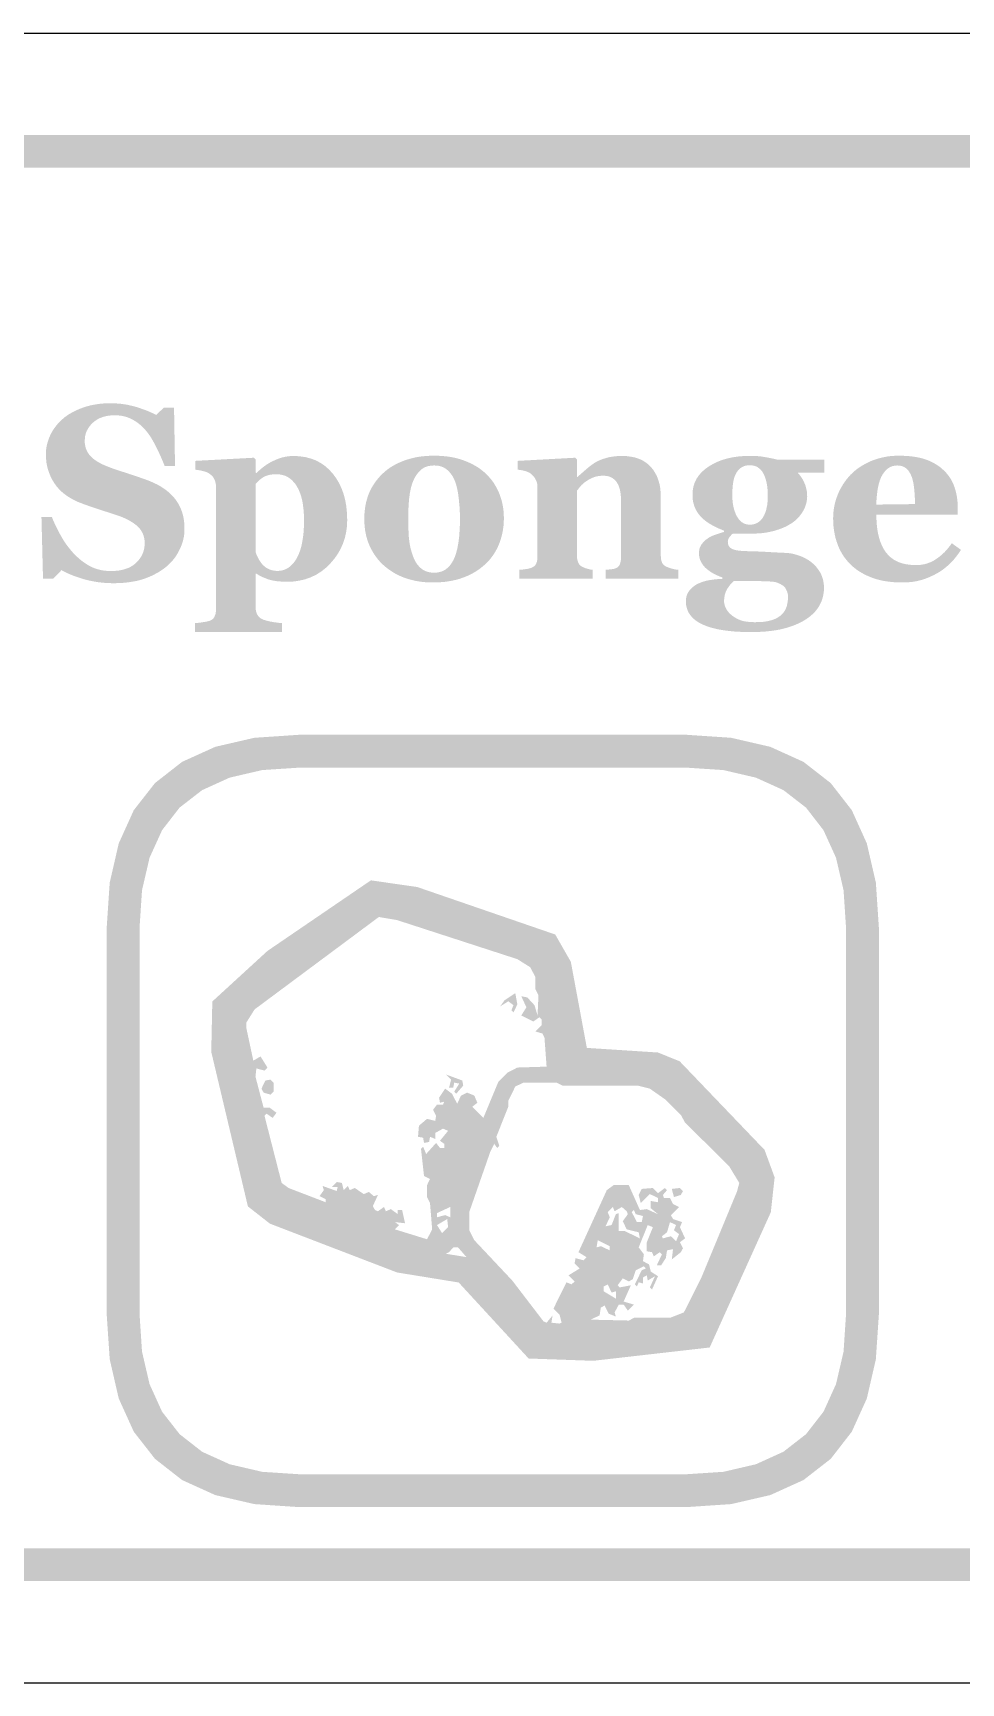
# Model space of a CAD drawing. Header units: millimetres. Extents: x 4 to 272, y 4 to 144.
# Drawn here: x 176.8 to 188.1, y 51.96 to 72.04 of the extents above; entities that cross this region are included whole.
import ezdxf

# ---------------------------------------------------------------- set-up
doc = ezdxf.new("R2010")
doc.units = ezdxf.units.MM
doc.layers.add('CUT', color=1, linetype='Continuous')
doc.layers.add('RASTER', color=7, linetype='Continuous')

msp = doc.modelspace()

# ---------------------------------------------------------------- hatches: boundary and pattern name
at = {"layer": 'RASTER'}
h = msp.add_hatch(color=7, dxfattribs=at)
h.paths.add_polyline_path([(141.2, 68.6), (141.234, 69.116), (141.337, 69.563), (141.509, 69.941), (141.75, 70.25), (142.059, 70.491), (142.438, 70.663), (142.884, 70.766), (143.4, 70.8), (200.6, 70.8), (201.116, 70.766), (201.563, 70.663), (201.941, 70.491), (202.25, 70.25), (202.491, 69.941), (202.663, 69.563), (202.766, 69.116), (202.8, 68.6), (202.8, 55.4), (202.766, 54.884), (202.663, 54.438), (202.491, 54.059), (202.25, 53.75), (201.941, 53.509), (201.563, 53.338), (201.116, 53.234), (200.6, 53.2), (143.4, 53.2), (142.884, 53.234), (142.438, 53.338), (142.059, 53.509), (141.75, 53.75), (141.509, 54.059), (141.337, 54.438), (141.234, 54.884), (141.2, 55.4)])
h.paths.add_polyline_path([(141.6, 68.6), (141.6, 55.4), (141.628, 54.978), (141.712, 54.613), (141.853, 54.303), (142.05, 54.05), (142.303, 53.853), (142.613, 53.712), (142.978, 53.628), (143.4, 53.6), (200.6, 53.6), (201.022, 53.628), (201.388, 53.712), (201.697, 53.853), (201.95, 54.05), (202.147, 54.303), (202.288, 54.613), (202.372, 54.978), (202.4, 55.4), (202.4, 68.6), (202.372, 69.022), (202.288, 69.387), (202.147, 69.697), (201.95, 69.95), (201.697, 70.147), (201.388, 70.288), (201.022, 70.372), (200.6, 70.4), (143.4, 70.4), (142.978, 70.372), (142.613, 70.288), (142.303, 70.147), (142.05, 69.95), (141.853, 69.697), (141.712, 69.387), (141.628, 69.022), (141.6, 68.6)], flags=0)
for points in [[(177.785, 65.344), (177.737, 65.345), (177.691, 65.347), (177.645, 65.351), (177.601, 65.356), (177.557, 65.363), (177.513, 65.371), (177.471, 65.38), (177.429, 65.391), (177.389, 65.403), (177.35, 65.416), (177.313, 65.429), (177.277, 65.442), (177.243, 65.457), (177.211, 65.471), (177.18, 65.487), (177.15, 65.503), (177.049, 65.4), (176.925, 65.4), (176.906, 66.151), (177.032, 66.151), (177.043, 66.125), (177.054, 66.097), (177.067, 66.07), (177.08, 66.042), (177.094, 66.013), (177.109, 65.984), (177.124, 65.955), (177.14, 65.926), (177.157, 65.897), (177.174, 65.868), (177.192, 65.84), (177.211, 65.813), (177.231, 65.787), (177.251, 65.762), (177.271, 65.737), (177.292, 65.713), (177.315, 65.69), (177.338, 65.667), (177.362, 65.645), (177.387, 65.624), (177.412, 65.605), (177.438, 65.587), (177.465, 65.57), (177.492, 65.554), (177.521, 65.539), (177.55, 65.527), (177.581, 65.516), (177.612, 65.508), (177.645, 65.501), (177.679, 65.496), (177.715, 65.493), (177.751, 65.492), (177.799, 65.494), (177.845, 65.498), (177.887, 65.506), (177.927, 65.517), (177.964, 65.53), (177.997, 65.547), (178.028, 65.567), (178.056, 65.59), (178.081, 65.615), (178.103, 65.642), (178.121, 65.67), (178.136, 65.7), (178.148, 65.731), (178.156, 65.764), (178.161, 65.799), (178.163, 65.835), (178.161, 65.865), (178.157, 65.893), (178.15, 65.921), (178.14, 65.947), (178.127, 65.972), (178.112, 65.996), (178.094, 66.018), (178.073, 66.039), (178.048, 66.06), (178.021, 66.079), (177.991, 66.098), (177.958, 66.116), (177.921, 66.134), (177.882, 66.151), (177.839, 66.167), (177.793, 66.182), (177.763, 66.192), (177.733, 66.202), (177.704, 66.211), (177.675, 66.22), (177.647, 66.229), (177.62, 66.238), (177.593, 66.247), (177.567, 66.255), (177.542, 66.264), (177.516, 66.272), (177.491, 66.281), (177.467, 66.29), (177.443, 66.298), (177.419, 66.307), (177.396, 66.316), (177.373, 66.324), (177.322, 66.346), (177.275, 66.371), (177.231, 66.397), (177.19, 66.426), (177.153, 66.457), (177.119, 66.49), (177.089, 66.525), (177.062, 66.563), (177.038, 66.602), (177.017, 66.643), (177, 66.685), (176.985, 66.728), (176.974, 66.771), (176.966, 66.817), (176.962, 66.863), (176.96, 66.91), (176.961, 66.941), (176.963, 66.97), (176.967, 67), (176.973, 67.029), (176.981, 67.059), (176.99, 67.087), (177, 67.116), (177.013, 67.144), (177.027, 67.172), (177.042, 67.199), (177.059, 67.225), (177.078, 67.25), (177.097, 67.275), (177.119, 67.299), (177.142, 67.323), (177.167, 67.345), (177.192, 67.366), (177.218, 67.385), (177.247, 67.404), (177.277, 67.421), (177.309, 67.438), (177.342, 67.453), (177.377, 67.468), (177.414, 67.482), (177.452, 67.494), (177.491, 67.505), (177.531, 67.514), (177.572, 67.521), (177.613, 67.527), (177.655, 67.531), (177.698, 67.533), (177.742, 67.534), (177.785, 67.534), (177.827, 67.531), (177.869, 67.528), (177.91, 67.522), (177.95, 67.516), (177.989, 67.507), (178.028, 67.498), (178.066, 67.487), (178.103, 67.475), (178.137, 67.463), (178.17, 67.451), (178.201, 67.439), (178.229, 67.427), (178.256, 67.415), (178.281, 67.403), (178.303, 67.391), (178.393, 67.479), (178.52, 67.479), (178.532, 66.77), (178.406, 66.77), (178.395, 66.798), (178.383, 66.827), (178.371, 66.856), (178.358, 66.885), (178.345, 66.914), (178.331, 66.944), (178.317, 66.974), (178.302, 67.003), (178.288, 67.032), (178.272, 67.06), (178.257, 67.087), (178.242, 67.113), (178.226, 67.137), (178.21, 67.16), (178.194, 67.181), (178.177, 67.202), (178.159, 67.222), (178.14, 67.242), (178.12, 67.261), (178.1, 67.278), (178.079, 67.295), (178.057, 67.31), (178.035, 67.324), (178.012, 67.337), (177.988, 67.349), (177.963, 67.359), (177.937, 67.368), (177.91, 67.375), (177.882, 67.381), (177.853, 67.385), (177.823, 67.387), (177.792, 67.388), (177.753, 67.386), (177.717, 67.382), (177.681, 67.375), (177.648, 67.365), (177.617, 67.353), (177.587, 67.338), (177.559, 67.319), (177.533, 67.298), (177.51, 67.275), (177.49, 67.251), (177.472, 67.225), (177.458, 67.198), (177.447, 67.17), (177.439, 67.141), (177.435, 67.11), (177.433, 67.077), (177.434, 67.047), (177.439, 67.018), (177.445, 66.99), (177.455, 66.964), (177.467, 66.939), (177.482, 66.916), (177.5, 66.894), (177.52, 66.874), (177.544, 66.854), (177.57, 66.835), (177.599, 66.817), (177.632, 66.799), (177.667, 66.782), (177.706, 66.766), (177.747, 66.75), (177.792, 66.734), (177.819, 66.725), (177.846, 66.716), (177.874, 66.707), (177.901, 66.698), (177.929, 66.689), (177.957, 66.68), (177.985, 66.67), (178.013, 66.661), (178.041, 66.652), (178.068, 66.643), (178.094, 66.634), (178.12, 66.625), (178.144, 66.617), (178.168, 66.608), (178.192, 66.599), (178.214, 66.591), (178.265, 66.569), (178.314, 66.546), (178.359, 66.521), (178.401, 66.493), (178.44, 66.464), (178.475, 66.433), (178.508, 66.4), (178.537, 66.365), (178.563, 66.327), (178.585, 66.288), (178.604, 66.247), (178.62, 66.203), (178.632, 66.157), (178.641, 66.109), (178.646, 66.059), (178.647, 66.006), (178.646, 65.973), (178.644, 65.94), (178.639, 65.907), (178.632, 65.874), (178.623, 65.841), (178.612, 65.809), (178.599, 65.777), (178.584, 65.746), (178.568, 65.715), (178.55, 65.685), (178.531, 65.657), (178.51, 65.63), (178.489, 65.605), (178.465, 65.581), (178.441, 65.558), (178.415, 65.536), (178.385, 65.514), (178.354, 65.493), (178.322, 65.473), (178.288, 65.455), (178.254, 65.437), (178.218, 65.422), (178.181, 65.407), (178.144, 65.394), (178.104, 65.382), (178.063, 65.372), (178.021, 65.364), (177.977, 65.357), (177.931, 65.351), (177.884, 65.347), (177.835, 65.345), (177.785, 65.344)], [(184.658, 65.4), (183.776, 65.4), (183.776, 65.507), (183.783, 65.508), (183.791, 65.508), (183.798, 65.509), (183.807, 65.51), (183.815, 65.511), (183.824, 65.512), (183.834, 65.513), (183.843, 65.514), (183.853, 65.515), (183.862, 65.517), (183.87, 65.518), (183.878, 65.52), (183.885, 65.522), (183.892, 65.524), (183.898, 65.526), (183.903, 65.529), (183.911, 65.533), (183.918, 65.538), (183.924, 65.543), (183.93, 65.549), (183.935, 65.555), (183.94, 65.561), (183.944, 65.568), (183.947, 65.576), (183.95, 65.584), (183.953, 65.593), (183.955, 65.603), (183.957, 65.614), (183.959, 65.626), (183.96, 65.638), (183.96, 65.652), (183.96, 65.667), (183.96, 66.352), (183.96, 66.388), (183.957, 66.422), (183.953, 66.454), (183.947, 66.483), (183.939, 66.51), (183.93, 66.535), (183.918, 66.557), (183.906, 66.577), (183.891, 66.595), (183.875, 66.61), (183.857, 66.623), (183.838, 66.634), (183.817, 66.642), (183.794, 66.648), (183.77, 66.651), (183.744, 66.652), (183.729, 66.652), (183.715, 66.651), (183.701, 66.65), (183.687, 66.648), (183.674, 66.646), (183.66, 66.643), (183.647, 66.639), (183.635, 66.635), (183.622, 66.63), (183.609, 66.625), (183.597, 66.619), (183.585, 66.613), (183.572, 66.607), (183.56, 66.599), (183.548, 66.592), (183.536, 66.584), (183.525, 66.576), (183.515, 66.569), (183.506, 66.561), (183.497, 66.554), (183.489, 66.546), (183.481, 66.539), (183.474, 66.531), (183.468, 66.524), (183.461, 66.516), (183.455, 66.509), (183.449, 66.501), (183.444, 66.495), (183.439, 66.488), (183.434, 66.482), (183.429, 66.475), (183.424, 66.469), (183.424, 65.683), (183.425, 65.67), (183.425, 65.658), (183.426, 65.647), (183.428, 65.636), (183.43, 65.625), (183.433, 65.615), (183.436, 65.606), (183.439, 65.597), (183.443, 65.589), (183.447, 65.581), (183.453, 65.574), (183.458, 65.567), (183.465, 65.561), (183.472, 65.555), (183.479, 65.55), (183.487, 65.545), (183.493, 65.542), (183.5, 65.539), (183.507, 65.536), (183.514, 65.533), (183.521, 65.53), (183.529, 65.527), (183.537, 65.524), (183.546, 65.522), (183.555, 65.519), (183.563, 65.517), (183.572, 65.515), (183.581, 65.513), (183.589, 65.511), (183.598, 65.509), (183.606, 65.508), (183.615, 65.507), (183.615, 65.4), (182.724, 65.4), (182.724, 65.507), (182.733, 65.508), (182.742, 65.509), (182.752, 65.509), (182.761, 65.51), (182.77, 65.511), (182.779, 65.513), (182.789, 65.514), (182.798, 65.515), (182.807, 65.516), (182.816, 65.518), (182.825, 65.519), (182.833, 65.521), (182.84, 65.523), (182.848, 65.525), (182.855, 65.527), (182.862, 65.529), (182.873, 65.533), (182.883, 65.538), (182.893, 65.543), (182.901, 65.549), (182.909, 65.556), (182.916, 65.563), (182.921, 65.571), (182.926, 65.579), (182.93, 65.587), (182.934, 65.597), (182.937, 65.607), (182.939, 65.618), (182.941, 65.629), (182.943, 65.641), (182.944, 65.653), (182.944, 65.667), (182.944, 66.519), (182.943, 66.53), (182.942, 66.542), (182.941, 66.553), (182.938, 66.564), (182.935, 66.575), (182.931, 66.586), (182.926, 66.597), (182.92, 66.608), (182.914, 66.619), (182.908, 66.629), (182.901, 66.639), (182.893, 66.648), (182.885, 66.657), (182.877, 66.665), (182.868, 66.673), (182.859, 66.68), (182.852, 66.685), (182.845, 66.689), (182.837, 66.693), (182.829, 66.696), (182.82, 66.7), (182.812, 66.703), (182.802, 66.707), (182.792, 66.71), (182.782, 66.712), (182.772, 66.715), (182.761, 66.717), (182.75, 66.719), (182.739, 66.721), (182.727, 66.723), (182.716, 66.724), (182.704, 66.726), (182.704, 66.833), (183.402, 66.871), (183.424, 66.849), (183.424, 66.636), (183.43, 66.636), (183.441, 66.646), (183.452, 66.656), (183.463, 66.666), (183.476, 66.677), (183.488, 66.688), (183.502, 66.699), (183.515, 66.712), (183.53, 66.724), (183.544, 66.737), (183.559, 66.749), (183.572, 66.76), (183.586, 66.771), (183.6, 66.781), (183.613, 66.79), (183.626, 66.799), (183.638, 66.808), (183.652, 66.816), (183.667, 66.825), (183.684, 66.833), (183.701, 66.84), (183.719, 66.848), (183.738, 66.855), (183.759, 66.861), (183.78, 66.868), (183.802, 66.874), (183.825, 66.879), (183.848, 66.883), (183.871, 66.886), (183.895, 66.889), (183.919, 66.891), (183.943, 66.892), (183.968, 66.893), (184.026, 66.891), (184.08, 66.884), (184.13, 66.874), (184.177, 66.859), (184.22, 66.84), (184.259, 66.816), (184.294, 66.789), (184.326, 66.757), (184.354, 66.722), (184.378, 66.684), (184.399, 66.643), (184.415, 66.6), (184.429, 66.553), (184.438, 66.504), (184.443, 66.452), (184.445, 66.398), (184.445, 65.68), (184.446, 65.667), (184.446, 65.654), (184.448, 65.642), (184.449, 65.631), (184.452, 65.621), (184.454, 65.611), (184.458, 65.602), (184.461, 65.593), (184.466, 65.586), (184.471, 65.578), (184.477, 65.571), (184.484, 65.564), (184.492, 65.558), (184.501, 65.552), (184.511, 65.547), (184.521, 65.542), (184.528, 65.54), (184.534, 65.537), (184.541, 65.534), (184.548, 65.532), (184.555, 65.529), (184.563, 65.527), (184.571, 65.524), (184.579, 65.522), (184.588, 65.519), (184.597, 65.517), (184.607, 65.515), (184.616, 65.513), (184.626, 65.511), (184.636, 65.509), (184.647, 65.508), (184.658, 65.507)]]:
    msp.add_hatch(color=7, dxfattribs=at).paths.add_polyline_path(points)
h = msp.add_hatch(color=7, dxfattribs=at)
h.paths.add_polyline_path([(180.628, 66.113), (180.625, 66.037), (180.615, 65.964), (180.599, 65.894), (180.576, 65.826), (180.547, 65.761), (180.512, 65.699), (180.47, 65.64), (180.421, 65.583), (180.368, 65.531), (180.311, 65.486), (180.251, 65.448), (180.187, 65.417), (180.12, 65.393), (180.05, 65.376), (179.976, 65.365), (179.898, 65.362), (179.864, 65.362), (179.831, 65.364), (179.8, 65.366), (179.771, 65.369), (179.743, 65.373), (179.717, 65.378), (179.693, 65.384), (179.67, 65.39), (179.648, 65.398), (179.628, 65.406), (179.608, 65.414), (179.59, 65.422), (179.572, 65.431), (179.555, 65.44), (179.54, 65.45), (179.525, 65.46), (179.513, 65.46), (179.513, 65.048), (179.514, 65.036), (179.515, 65.024), (179.516, 65.012), (179.519, 65), (179.522, 64.99), (179.526, 64.979), (179.531, 64.969), (179.536, 64.959), (179.542, 64.95), (179.548, 64.941), (179.555, 64.933), (179.563, 64.926), (179.571, 64.919), (179.58, 64.913), (179.59, 64.908), (179.6, 64.903), (179.61, 64.899), (179.621, 64.896), (179.634, 64.892), (179.647, 64.888), (179.662, 64.884), (179.677, 64.881), (179.694, 64.877), (179.712, 64.874), (179.729, 64.871), (179.746, 64.868), (179.763, 64.866), (179.778, 64.864), (179.793, 64.862), (179.807, 64.86), (179.82, 64.859), (179.833, 64.858), (179.833, 64.75), (178.775, 64.75), (178.775, 64.858), (178.784, 64.859), (178.794, 64.86), (178.805, 64.861), (178.816, 64.862), (178.828, 64.864), (178.841, 64.865), (178.854, 64.867), (178.867, 64.869), (178.881, 64.871), (178.893, 64.873), (178.905, 64.875), (178.916, 64.877), (178.926, 64.879), (178.935, 64.881), (178.943, 64.884), (178.951, 64.886), (178.962, 64.89), (178.972, 64.895), (178.982, 64.901), (178.99, 64.908), (178.998, 64.915), (179.004, 64.923), (179.01, 64.931), (179.014, 64.941), (179.018, 64.951), (179.022, 64.961), (179.025, 64.971), (179.027, 64.982), (179.029, 64.994), (179.03, 65.005), (179.031, 65.017), (179.031, 65.029), (179.031, 66.528), (179.03, 66.54), (179.028, 66.551), (179.026, 66.563), (179.023, 66.573), (179.02, 66.584), (179.017, 66.594), (179.013, 66.604), (179.009, 66.613), (179.004, 66.622), (178.998, 66.631), (178.992, 66.639), (178.985, 66.647), (178.977, 66.655), (178.969, 66.663), (178.96, 66.67), (178.951, 66.677), (178.943, 66.682), (178.935, 66.686), (178.926, 66.691), (178.917, 66.695), (178.907, 66.699), (178.896, 66.702), (178.885, 66.706), (178.873, 66.709), (178.861, 66.712), (178.849, 66.715), (178.837, 66.717), (178.825, 66.719), (178.813, 66.721), (178.801, 66.723), (178.79, 66.724), (178.778, 66.726), (178.778, 66.833), (179.491, 66.871), (179.513, 66.852), (179.513, 66.689), (179.525, 66.686), (179.549, 66.71), (179.575, 66.732), (179.6, 66.754), (179.627, 66.773), (179.654, 66.792), (179.682, 66.809), (179.71, 66.824), (179.74, 66.838), (179.769, 66.851), (179.798, 66.862), (179.828, 66.872), (179.857, 66.879), (179.886, 66.885), (179.915, 66.889), (179.944, 66.892), (179.973, 66.893), (180.047, 66.889), (180.117, 66.879), (180.183, 66.862), (180.245, 66.839), (180.302, 66.809), (180.356, 66.772), (180.406, 66.728), (180.452, 66.678), (180.493, 66.622), (180.529, 66.562), (180.559, 66.498), (180.584, 66.43), (180.603, 66.357), (180.617, 66.28), (180.625, 66.199), (180.628, 66.113)])
h.paths.add_polyline_path([(180.102, 66.108), (180.102, 66.135), (180.101, 66.162), (180.1, 66.189), (180.098, 66.215), (180.096, 66.241), (180.093, 66.267), (180.09, 66.292), (180.086, 66.318), (180.082, 66.342), (180.076, 66.367), (180.07, 66.39), (180.064, 66.413), (180.056, 66.435), (180.048, 66.456), (180.039, 66.477), (180.029, 66.497), (180.019, 66.516), (180.007, 66.535), (179.996, 66.552), (179.983, 66.568), (179.969, 66.583), (179.955, 66.598), (179.94, 66.611), (179.924, 66.623), (179.907, 66.634), (179.89, 66.644), (179.871, 66.652), (179.852, 66.658), (179.831, 66.663), (179.81, 66.667), (179.788, 66.669), (179.765, 66.67), (179.742, 66.67), (179.72, 66.668), (179.699, 66.665), (179.679, 66.662), (179.661, 66.657), (179.644, 66.651), (179.628, 66.645), (179.613, 66.637), (179.599, 66.629), (179.585, 66.619), (179.572, 66.61), (179.559, 66.599), (179.547, 66.588), (179.535, 66.576), (179.524, 66.564), (179.513, 66.551), (179.513, 65.721), (179.516, 65.713), (179.519, 65.705), (179.522, 65.696), (179.526, 65.687), (179.53, 65.678), (179.535, 65.667), (179.541, 65.657), (179.547, 65.645), (179.553, 65.634), (179.559, 65.623), (179.566, 65.613), (179.572, 65.604), (179.578, 65.595), (179.584, 65.586), (179.59, 65.579), (179.597, 65.571), (179.606, 65.562), (179.616, 65.553), (179.626, 65.545), (179.636, 65.537), (179.646, 65.53), (179.657, 65.524), (179.669, 65.518), (179.68, 65.513), (179.692, 65.508), (179.704, 65.504), (179.717, 65.501), (179.729, 65.499), (179.742, 65.496), (179.755, 65.495), (179.769, 65.494), (179.783, 65.494), (179.818, 65.496), (179.852, 65.504), (179.883, 65.516), (179.913, 65.533), (179.941, 65.555), (179.968, 65.582), (179.992, 65.613), (180.015, 65.65), (180.035, 65.691), (180.053, 65.737), (180.068, 65.787), (180.08, 65.842), (180.09, 65.902), (180.097, 65.966), (180.101, 66.034), (180.102, 66.108)], flags=0)
h = msp.add_hatch(color=7, dxfattribs=at)
h.paths.add_polyline_path([(182.313, 66.68), (182.339, 66.654), (182.363, 66.627), (182.387, 66.599), (182.408, 66.569), (182.428, 66.538), (182.446, 66.506), (182.463, 66.473), (182.478, 66.439), (182.491, 66.403), (182.503, 66.367), (182.513, 66.33), (182.521, 66.292), (182.527, 66.254), (182.532, 66.214), (182.534, 66.175), (182.535, 66.134), (182.534, 66.094), (182.532, 66.054), (182.527, 66.015), (182.521, 65.976), (182.513, 65.938), (182.503, 65.9), (182.492, 65.863), (182.479, 65.827), (182.464, 65.792), (182.447, 65.757), (182.429, 65.725), (182.409, 65.693), (182.388, 65.663), (182.365, 65.634), (182.34, 65.606), (182.314, 65.58), (182.284, 65.554), (182.253, 65.528), (182.221, 65.505), (182.187, 65.483), (182.152, 65.463), (182.115, 65.444), (182.077, 65.427), (182.038, 65.412), (181.997, 65.398), (181.955, 65.386), (181.911, 65.376), (181.866, 65.368), (181.819, 65.361), (181.771, 65.357), (181.722, 65.354), (181.671, 65.353), (181.627, 65.354), (181.583, 65.356), (181.541, 65.36), (181.499, 65.366), (181.459, 65.373), (181.419, 65.382), (181.38, 65.392), (181.342, 65.404), (181.305, 65.418), (181.269, 65.433), (181.234, 65.45), (181.201, 65.468), (181.168, 65.489), (181.136, 65.51), (181.106, 65.533), (181.076, 65.558), (181.049, 65.583), (181.023, 65.61), (180.999, 65.638), (180.977, 65.668), (180.955, 65.699), (180.936, 65.731), (180.917, 65.765), (180.9, 65.801), (180.885, 65.837), (180.872, 65.875), (180.861, 65.914), (180.852, 65.954), (180.845, 65.994), (180.84, 66.036), (180.837, 66.079), (180.836, 66.124), (180.837, 66.167), (180.839, 66.209), (180.844, 66.25), (180.85, 66.29), (180.858, 66.328), (180.868, 66.365), (180.879, 66.402), (180.892, 66.436), (180.907, 66.47), (180.924, 66.503), (180.943, 66.535), (180.963, 66.566), (180.985, 66.596), (181.009, 66.625), (181.034, 66.653), (181.062, 66.68), (181.089, 66.705), (181.119, 66.729), (181.15, 66.751), (181.183, 66.771), (181.217, 66.79), (181.253, 66.808), (181.29, 66.824), (181.329, 66.839), (181.369, 66.852), (181.411, 66.864), (181.453, 66.874), (181.497, 66.882), (181.542, 66.888), (181.588, 66.892), (181.636, 66.895), (181.684, 66.896), (181.735, 66.895), (181.784, 66.892), (181.831, 66.888), (181.877, 66.882), (181.921, 66.874), (181.964, 66.864), (182.005, 66.852), (182.045, 66.839), (182.083, 66.824), (182.12, 66.808), (182.156, 66.79), (182.19, 66.771), (182.223, 66.751), (182.254, 66.729), (182.284, 66.705), (182.313, 66.68)])
h.paths.add_polyline_path([(181.938, 65.665), (181.945, 65.686), (181.953, 65.708), (181.959, 65.732), (181.966, 65.756), (181.971, 65.781), (181.976, 65.808), (181.981, 65.836), (181.985, 65.864), (181.989, 65.894), (181.992, 65.925), (181.994, 65.958), (181.997, 65.991), (181.998, 66.026), (182, 66.062), (182, 66.099), (182, 66.137), (182, 66.163), (182, 66.19), (181.998, 66.218), (181.997, 66.247), (181.995, 66.276), (181.992, 66.307), (181.989, 66.339), (181.986, 66.371), (181.982, 66.403), (181.978, 66.434), (181.973, 66.462), (181.968, 66.489), (181.962, 66.514), (181.956, 66.538), (181.949, 66.559), (181.942, 66.579), (181.933, 66.602), (181.923, 66.623), (181.912, 66.643), (181.9, 66.662), (181.887, 66.679), (181.874, 66.695), (181.86, 66.71), (181.844, 66.724), (181.828, 66.737), (181.811, 66.747), (181.793, 66.756), (181.774, 66.764), (181.754, 66.77), (181.733, 66.774), (181.71, 66.776), (181.687, 66.777), (181.662, 66.776), (181.638, 66.773), (181.615, 66.769), (181.593, 66.763), (181.573, 66.755), (181.554, 66.745), (181.537, 66.733), (181.521, 66.72), (181.506, 66.705), (181.491, 66.689), (181.478, 66.672), (181.466, 66.654), (181.454, 66.635), (181.443, 66.615), (181.434, 66.594), (181.425, 66.572), (181.417, 66.551), (181.411, 66.528), (181.404, 66.505), (181.399, 66.481), (181.394, 66.456), (181.389, 66.431), (181.386, 66.404), (181.382, 66.376), (181.38, 66.348), (181.377, 66.32), (181.375, 66.291), (181.374, 66.262), (181.372, 66.233), (181.371, 66.203), (181.371, 66.173), (181.371, 66.143), (181.371, 66.104), (181.371, 66.066), (181.372, 66.031), (181.373, 65.997), (181.375, 65.965), (181.376, 65.934), (181.378, 65.905), (181.381, 65.878), (181.384, 65.852), (181.388, 65.826), (181.393, 65.8), (181.398, 65.773), (181.405, 65.747), (181.413, 65.721), (181.421, 65.694), (181.431, 65.668), (181.44, 65.646), (181.449, 65.625), (181.46, 65.605), (181.472, 65.587), (181.484, 65.569), (181.498, 65.553), (181.512, 65.538), (181.527, 65.525), (181.544, 65.512), (181.561, 65.501), (181.579, 65.492), (181.599, 65.485), (181.619, 65.479), (181.641, 65.475), (181.663, 65.473), (181.687, 65.472), (181.709, 65.473), (181.729, 65.475), (181.749, 65.479), (181.769, 65.484), (181.787, 65.491), (181.805, 65.499), (181.822, 65.509), (181.838, 65.521), (181.853, 65.534), (181.868, 65.548), (181.881, 65.564), (181.894, 65.581), (181.906, 65.6), (181.918, 65.62), (181.928, 65.642), (181.938, 65.665)], flags=0)
h = msp.add_hatch(color=7, dxfattribs=at)
h.paths.add_polyline_path([(186.435, 66.689), (186.112, 66.689), (186.126, 66.673), (186.139, 66.656), (186.151, 66.64), (186.162, 66.623), (186.173, 66.606), (186.182, 66.588), (186.19, 66.571), (186.198, 66.553), (186.205, 66.535), (186.21, 66.517), (186.215, 66.498), (186.219, 66.48), (186.223, 66.461), (186.225, 66.442), (186.226, 66.423), (186.227, 66.403), (186.226, 66.378), (186.223, 66.354), (186.219, 66.329), (186.213, 66.305), (186.205, 66.282), (186.196, 66.259), (186.185, 66.236), (186.172, 66.214), (186.158, 66.192), (186.143, 66.171), (186.127, 66.152), (186.11, 66.133), (186.091, 66.116), (186.072, 66.099), (186.052, 66.084), (186.03, 66.069), (186.007, 66.056), (185.984, 66.042), (185.959, 66.03), (185.933, 66.019), (185.907, 66.008), (185.879, 65.998), (185.85, 65.989), (185.821, 65.98), (185.79, 65.973), (185.759, 65.966), (185.728, 65.96), (185.696, 65.956), (185.663, 65.952), (185.629, 65.95), (185.595, 65.948), (185.56, 65.948), (185.321, 65.948), (185.317, 65.944), (185.312, 65.94), (185.308, 65.936), (185.303, 65.931), (185.298, 65.925), (185.293, 65.919), (185.288, 65.913), (185.282, 65.906), (185.277, 65.899), (185.273, 65.892), (185.27, 65.885), (185.267, 65.878), (185.264, 65.871), (185.263, 65.864), (185.262, 65.858), (185.261, 65.851), (185.262, 65.836), (185.264, 65.821), (185.268, 65.808), (185.274, 65.797), (185.281, 65.786), (185.29, 65.777), (185.3, 65.769), (185.313, 65.762), (185.327, 65.756), (185.343, 65.751), (185.363, 65.746), (185.385, 65.742), (185.409, 65.739), (185.436, 65.737), (185.466, 65.735), (185.499, 65.734), (185.532, 65.733), (185.565, 65.732), (185.599, 65.731), (185.633, 65.73), (185.666, 65.728), (185.7, 65.727), (185.734, 65.725), (185.768, 65.723), (185.801, 65.721), (185.831, 65.719), (185.859, 65.718), (185.885, 65.717), (185.908, 65.716), (185.929, 65.715), (185.947, 65.714), (185.963, 65.713), (185.984, 65.712), (186.005, 65.71), (186.026, 65.707), (186.047, 65.703), (186.069, 65.698), (186.09, 65.692), (186.11, 65.686), (186.131, 65.679), (186.152, 65.671), (186.172, 65.663), (186.191, 65.654), (186.209, 65.644), (186.227, 65.634), (186.244, 65.624), (186.261, 65.612), (186.276, 65.601), (186.293, 65.587), (186.309, 65.573), (186.324, 65.558), (186.338, 65.542), (186.351, 65.525), (186.364, 65.508), (186.376, 65.489), (186.388, 65.47), (186.398, 65.449), (186.407, 65.428), (186.414, 65.406), (186.421, 65.384), (186.425, 65.36), (186.429, 65.336), (186.431, 65.311), (186.432, 65.286), (186.431, 65.258), (186.428, 65.231), (186.424, 65.204), (186.418, 65.178), (186.411, 65.152), (186.402, 65.126), (186.391, 65.101), (186.378, 65.076), (186.364, 65.052), (186.348, 65.029), (186.33, 65.006), (186.311, 64.985), (186.289, 64.964), (186.266, 64.944), (186.241, 64.925), (186.215, 64.906), (186.185, 64.888), (186.154, 64.871), (186.122, 64.855), (186.088, 64.84), (186.052, 64.826), (186.015, 64.813), (185.977, 64.801), (185.937, 64.791), (185.896, 64.781), (185.852, 64.773), (185.805, 64.766), (185.756, 64.76), (185.705, 64.755), (185.651, 64.752), (185.595, 64.75), (185.537, 64.75), (185.443, 64.751), (185.356, 64.755), (185.274, 64.763), (185.198, 64.773), (185.127, 64.786), (185.063, 64.802), (185.004, 64.821), (184.951, 64.843), (184.904, 64.868), (184.863, 64.896), (184.828, 64.927), (184.8, 64.961), (184.778, 64.997), (184.763, 65.037), (184.753, 65.079), (184.75, 65.125), (184.752, 65.153), (184.757, 65.18), (184.765, 65.206), (184.777, 65.23), (184.792, 65.253), (184.811, 65.275), (184.833, 65.296), (184.858, 65.315), (184.887, 65.333), (184.92, 65.348), (184.957, 65.362), (184.997, 65.373), (185.041, 65.382), (185.089, 65.389), (185.14, 65.394), (185.195, 65.397), (185.195, 65.415), (185.163, 65.426), (185.132, 65.439), (185.103, 65.453), (185.075, 65.468), (185.05, 65.483), (185.027, 65.5), (185.005, 65.517), (184.985, 65.535), (184.967, 65.555), (184.952, 65.575), (184.939, 65.595), (184.929, 65.617), (184.92, 65.639), (184.914, 65.662), (184.911, 65.686), (184.91, 65.711), (184.91, 65.726), (184.912, 65.74), (184.914, 65.754), (184.917, 65.767), (184.921, 65.78), (184.927, 65.792), (184.933, 65.804), (184.94, 65.815), (184.947, 65.825), (184.956, 65.835), (184.965, 65.845), (184.974, 65.854), (184.984, 65.864), (184.994, 65.873), (185.005, 65.881), (185.017, 65.889), (185.027, 65.896), (185.038, 65.903), (185.05, 65.909), (185.062, 65.915), (185.075, 65.921), (185.088, 65.926), (185.102, 65.932), (185.116, 65.937), (185.131, 65.942), (185.144, 65.946), (185.157, 65.951), (185.17, 65.955), (185.182, 65.958), (185.193, 65.962), (185.204, 65.965), (185.214, 65.968), (185.214, 65.984), (185.167, 66.003), (185.122, 66.023), (185.081, 66.044), (185.043, 66.066), (185.008, 66.089), (184.977, 66.112), (184.948, 66.137), (184.924, 66.163), (184.902, 66.19), (184.883, 66.219), (184.867, 66.249), (184.854, 66.28), (184.844, 66.313), (184.836, 66.348), (184.832, 66.384), (184.831, 66.421), (184.834, 66.473), (184.843, 66.523), (184.858, 66.57), (184.88, 66.615), (184.908, 66.656), (184.942, 66.695), (184.983, 66.732), (185.029, 66.765), (185.08, 66.795), (185.135, 66.822), (185.193, 66.844), (185.254, 66.862), (185.319, 66.876), (185.387, 66.886), (185.458, 66.892), (185.532, 66.894), (185.557, 66.894), (185.582, 66.893), (185.606, 66.892), (185.63, 66.89), (185.654, 66.888), (185.678, 66.885), (185.701, 66.881), (185.725, 66.877), (185.747, 66.873), (185.769, 66.869), (185.788, 66.865), (185.807, 66.861), (185.824, 66.858), (185.839, 66.854), (185.853, 66.851), (185.866, 66.847), (186.435, 66.847)])
h.paths.add_polyline_path([(185.748, 66.409), (185.747, 66.451), (185.744, 66.49), (185.74, 66.528), (185.734, 66.563), (185.726, 66.595), (185.717, 66.626), (185.706, 66.654), (185.693, 66.68), (185.679, 66.704), (185.663, 66.724), (185.644, 66.741), (185.625, 66.755), (185.603, 66.766), (185.579, 66.774), (185.554, 66.778), (185.526, 66.78), (185.512, 66.779), (185.499, 66.778), (185.486, 66.776), (185.473, 66.773), (185.461, 66.769), (185.449, 66.765), (185.438, 66.759), (185.427, 66.753), (185.416, 66.746), (185.407, 66.738), (185.397, 66.729), (185.388, 66.72), (185.38, 66.709), (185.372, 66.699), (185.365, 66.687), (185.358, 66.674), (185.352, 66.662), (185.346, 66.648), (185.341, 66.635), (185.337, 66.62), (185.333, 66.606), (185.33, 66.59), (185.327, 66.574), (185.324, 66.558), (185.322, 66.541), (185.32, 66.524), (185.319, 66.507), (185.318, 66.49), (185.317, 66.473), (185.316, 66.456), (185.316, 66.439), (185.315, 66.421), (185.316, 66.382), (185.319, 66.345), (185.323, 66.309), (185.329, 66.276), (185.337, 66.244), (185.347, 66.214), (185.358, 66.185), (185.371, 66.159), (185.386, 66.135), (185.402, 66.114), (185.419, 66.096), (185.438, 66.082), (185.459, 66.071), (185.481, 66.063), (185.504, 66.058), (185.529, 66.056), (185.555, 66.058), (185.579, 66.062), (185.601, 66.069), (185.622, 66.079), (185.642, 66.092), (185.66, 66.108), (185.676, 66.127), (185.691, 66.149), (185.704, 66.173), (185.716, 66.199), (185.726, 66.228), (185.733, 66.26), (185.74, 66.294), (185.744, 66.33), (185.747, 66.368), (185.748, 66.409)], flags=0)
h.paths.add_polyline_path([(185.994, 65.179), (185.993, 65.191), (185.992, 65.204), (185.99, 65.216), (185.987, 65.228), (185.983, 65.241), (185.978, 65.253), (185.972, 65.265), (185.966, 65.278), (185.958, 65.29), (185.948, 65.301), (185.935, 65.312), (185.921, 65.322), (185.904, 65.332), (185.885, 65.341), (185.864, 65.35), (185.841, 65.358), (185.827, 65.36), (185.811, 65.362), (185.792, 65.363), (185.772, 65.365), (185.749, 65.366), (185.724, 65.367), (185.697, 65.368), (185.668, 65.369), (185.636, 65.37), (185.602, 65.371), (185.564, 65.371), (185.524, 65.371), (185.481, 65.372), (185.436, 65.372), (185.387, 65.372), (185.336, 65.372), (185.323, 65.361), (185.311, 65.349), (185.3, 65.337), (185.289, 65.324), (185.278, 65.311), (185.269, 65.297), (185.259, 65.283), (185.25, 65.268), (185.242, 65.253), (185.235, 65.237), (185.229, 65.22), (185.224, 65.202), (185.221, 65.183), (185.218, 65.164), (185.216, 65.144), (185.216, 65.123), (185.216, 65.114), (185.217, 65.104), (185.219, 65.095), (185.221, 65.085), (185.224, 65.075), (185.227, 65.064), (185.232, 65.053), (185.236, 65.043), (185.242, 65.032), (185.248, 65.021), (185.255, 65.01), (185.263, 65), (185.271, 64.99), (185.28, 64.98), (185.29, 64.97), (185.301, 64.961), (185.314, 64.95), (185.327, 64.94), (185.341, 64.931), (185.355, 64.923), (185.369, 64.915), (185.384, 64.907), (185.399, 64.9), (185.415, 64.894), (185.432, 64.888), (185.451, 64.883), (185.471, 64.879), (185.494, 64.876), (185.519, 64.873), (185.546, 64.871), (185.575, 64.87), (185.605, 64.87), (185.651, 64.871), (185.694, 64.874), (185.735, 64.88), (185.772, 64.888), (185.807, 64.898), (185.839, 64.911), (185.868, 64.926), (185.894, 64.943), (185.917, 64.963), (185.938, 64.985), (185.955, 65.01), (185.969, 65.039), (185.98, 65.069), (185.987, 65.103), (185.992, 65.14), (185.994, 65.179)], flags=0)
h = msp.add_hatch(color=7, dxfattribs=at)
h.paths.add_polyline_path([(188.099, 65.75), (188.085, 65.729), (188.072, 65.709), (188.057, 65.689), (188.042, 65.669), (188.026, 65.649), (188.01, 65.63), (187.993, 65.611), (187.975, 65.593), (187.956, 65.574), (187.937, 65.557), (187.918, 65.54), (187.897, 65.524), (187.876, 65.508), (187.855, 65.494), (187.833, 65.479), (187.81, 65.466), (187.785, 65.452), (187.761, 65.44), (187.736, 65.428), (187.711, 65.417), (187.687, 65.407), (187.662, 65.398), (187.637, 65.389), (187.612, 65.382), (187.586, 65.375), (187.56, 65.369), (187.532, 65.364), (187.504, 65.36), (187.474, 65.357), (187.444, 65.355), (187.413, 65.354), (187.381, 65.353), (187.328, 65.354), (187.276, 65.357), (187.227, 65.362), (187.179, 65.369), (187.133, 65.377), (187.089, 65.388), (187.047, 65.4), (187.007, 65.415), (186.968, 65.431), (186.931, 65.448), (186.896, 65.467), (186.863, 65.487), (186.831, 65.508), (186.801, 65.531), (186.773, 65.555), (186.747, 65.58), (186.722, 65.607), (186.699, 65.635), (186.677, 65.663), (186.657, 65.694), (186.639, 65.725), (186.622, 65.757), (186.607, 65.791), (186.594, 65.826), (186.582, 65.861), (186.571, 65.898), (186.563, 65.935), (186.556, 65.973), (186.55, 66.012), (186.546, 66.051), (186.544, 66.091), (186.543, 66.132), (186.544, 66.17), (186.546, 66.206), (186.551, 66.243), (186.557, 66.279), (186.564, 66.314), (186.574, 66.35), (186.585, 66.384), (186.598, 66.419), (186.612, 66.453), (186.628, 66.485), (186.646, 66.517), (186.664, 66.548), (186.685, 66.578), (186.706, 66.607), (186.729, 66.635), (186.754, 66.663), (186.78, 66.688), (186.807, 66.712), (186.836, 66.735), (186.867, 66.757), (186.899, 66.777), (186.933, 66.796), (186.968, 66.814), (187.005, 66.831), (187.044, 66.846), (187.083, 66.859), (187.124, 66.87), (187.166, 66.879), (187.209, 66.887), (187.253, 66.892), (187.298, 66.895), (187.344, 66.896), (187.394, 66.895), (187.442, 66.892), (187.488, 66.889), (187.531, 66.883), (187.572, 66.876), (187.611, 66.868), (187.647, 66.857), (187.681, 66.846), (187.713, 66.833), (187.744, 66.819), (187.774, 66.803), (187.802, 66.786), (187.828, 66.769), (187.853, 66.75), (187.877, 66.729), (187.899, 66.708), (187.92, 66.687), (187.938, 66.664), (187.956, 66.641), (187.972, 66.617), (187.986, 66.592), (187.999, 66.566), (188.011, 66.539), (188.021, 66.511), (188.03, 66.483), (188.038, 66.454), (188.044, 66.424), (188.05, 66.395), (188.054, 66.365), (188.057, 66.335), (188.058, 66.304), (188.059, 66.273), (188.059, 66.178), (187.069, 66.178), (187.071, 66.105), (187.076, 66.037), (187.085, 65.973), (187.098, 65.913), (187.114, 65.859), (187.134, 65.808), (187.157, 65.762), (187.185, 65.721), (187.216, 65.684), (187.251, 65.652), (187.291, 65.625), (187.334, 65.603), (187.382, 65.586), (187.435, 65.574), (187.491, 65.567), (187.552, 65.564), (187.586, 65.565), (187.619, 65.569), (187.652, 65.575), (187.683, 65.583), (187.713, 65.594), (187.743, 65.606), (187.772, 65.622), (187.8, 65.64), (187.827, 65.659), (187.853, 65.68), (187.878, 65.702), (187.902, 65.725), (187.925, 65.75), (187.946, 65.775), (187.967, 65.802), (187.987, 65.831)])
h.paths.add_polyline_path([(187.539, 66.307), (187.539, 66.329), (187.539, 66.351), (187.538, 66.373), (187.537, 66.396), (187.536, 66.418), (187.534, 66.441), (187.532, 66.464), (187.53, 66.487), (187.528, 66.509), (187.525, 66.531), (187.522, 66.551), (187.518, 66.571), (187.514, 66.589), (187.51, 66.606), (187.505, 66.623), (187.5, 66.638), (187.493, 66.654), (187.486, 66.67), (187.478, 66.685), (187.47, 66.698), (187.461, 66.711), (187.452, 66.722), (187.442, 66.732), (187.431, 66.742), (187.42, 66.75), (187.408, 66.757), (187.396, 66.763), (187.383, 66.768), (187.369, 66.772), (187.354, 66.775), (187.338, 66.776), (187.322, 66.777), (187.295, 66.775), (187.269, 66.77), (187.244, 66.761), (187.221, 66.748), (187.199, 66.732), (187.179, 66.713), (187.16, 66.689), (187.142, 66.663), (187.126, 66.632), (187.112, 66.597), (187.1, 66.558), (187.09, 66.515), (187.082, 66.468), (187.076, 66.416), (187.071, 66.361), (187.069, 66.301)], flags=0)
h = msp.add_hatch(color=7, dxfattribs=at)
h.paths.add_polyline_path([(177.7, 61.15), (177.737, 61.701), (177.847, 62.178), (178.03, 62.582), (178.288, 62.912), (178.618, 63.17), (179.022, 63.353), (179.499, 63.463), (180.05, 63.5), (184.75, 63.5), (185.301, 63.463), (185.778, 63.353), (186.182, 63.17), (186.513, 62.912), (186.77, 62.582), (186.953, 62.178), (187.063, 61.701), (187.1, 61.15), (187.1, 56.45), (187.063, 55.899), (186.953, 55.422), (186.77, 55.018), (186.513, 54.687), (186.182, 54.43), (185.778, 54.247), (185.301, 54.137), (184.75, 54.1), (180.05, 54.1), (179.499, 54.137), (179.022, 54.247), (178.618, 54.43), (178.288, 54.688), (178.03, 55.018), (177.847, 55.422), (177.737, 55.899), (177.7, 56.45)])
h.paths.add_polyline_path([(178.1, 61.15), (178.1, 56.45), (178.13, 55.993), (178.222, 55.597), (178.374, 55.262), (178.588, 54.988), (178.862, 54.774), (179.197, 54.622), (179.593, 54.53), (180.05, 54.5), (184.75, 54.5), (185.207, 54.53), (185.603, 54.622), (185.938, 54.774), (186.213, 54.988), (186.426, 55.262), (186.578, 55.597), (186.67, 55.993), (186.7, 56.45), (186.7, 61.15), (186.67, 61.607), (186.578, 62.003), (186.426, 62.338), (186.213, 62.613), (185.938, 62.826), (185.603, 62.978), (185.207, 63.07), (184.75, 63.1), (180.05, 63.1), (179.593, 63.07), (179.197, 62.978), (178.862, 62.826), (178.587, 62.613), (178.374, 62.338), (178.222, 62.003), (178.13, 61.607), (178.1, 61.15)], flags=0)
h = msp.add_hatch(color=7, dxfattribs=at)
h.paths.add_polyline_path([(180.916, 61.728), (181.48, 61.647), (183.16, 61.069), (183.35, 60.737), (183.545, 59.689), (184.41, 59.633), (184.675, 59.526), (185.708, 58.448), (185.831, 58.113), (185.784, 57.688), (185.04, 56.043), (183.622, 55.881), (182.836, 55.909), (181.985, 56.834), (181.235, 56.956), (179.687, 57.55), (179.419, 57.76), (178.973, 59.641), (178.986, 60.254), (179.657, 60.869)])
h.paths.add_polyline_path([(180.994, 61.393), (179.856, 60.618), (179.303, 60.111), (179.294, 59.676), (179.705, 57.943), (179.847, 57.831), (181.319, 57.267), (182.146, 57.132), (182.981, 56.224), (183.609, 56.201), (184.823, 56.34), (185.471, 57.773), (185.505, 58.073), (185.43, 58.274), (184.491, 59.255), (184.338, 59.317), (183.276, 59.386), (183.045, 60.625), (182.942, 60.806), (181.405, 61.335), (180.994, 61.393)], flags=0)
h = msp.add_hatch(color=7, dxfattribs=at)
h.paths.add_polyline_path([(181.024, 61.491), (181.087, 61.502), (181.6, 61.355), (182.809, 60.952), (183.004, 60.853), (183.139, 60.586), (183.311, 59.439), (184.312, 59.413), (184.47, 59.351), (184.763, 59.094), (184.887, 58.925), (185.422, 58.398), (185.532, 58.251), (185.595, 58.13), (185.595, 57.91), (184.873, 56.25), (184.605, 56.188), (183.726, 56.151), (183.652, 56.114), (182.993, 56.114), (182.725, 56.36), (182.674, 56.455), (182.505, 56.616), (182.454, 56.712), (181.977, 57.261), (181.919, 57.261), (181.867, 57.203), (181.673, 57.104), (181.453, 57.141), (179.914, 57.727), (179.72, 57.826), (179.646, 57.899), (179.547, 58.167), (179.327, 59.266), (179.218, 59.633), (179.181, 60.036), (179.28, 60.23), (179.39, 60.34), (180.709, 61.33)])
h.paths.add_polyline_path([(181.013, 61.282), (179.5, 60.157), (179.401, 59.999), (179.401, 59.926), (179.485, 59.534), (179.573, 59.585), (179.657, 59.45), (179.621, 59.413), (179.522, 59.439), (179.511, 59.34), (179.61, 58.962), (179.683, 58.962), (179.767, 58.9), (179.72, 58.837), (179.646, 58.889), (179.621, 58.863), (179.83, 58.046), (179.914, 57.984), (180.365, 57.811), (180.365, 57.848), (180.291, 57.885), (180.343, 57.958), (180.328, 58.009), (180.5, 57.947), (180.511, 57.995), (180.438, 57.995), (180.5, 58.057), (180.563, 58.046), (180.585, 57.958), (180.636, 58.009), (180.658, 57.958), (180.72, 57.984), (180.83, 57.91), (180.892, 57.936), (180.951, 57.885), (181.002, 57.899), (180.94, 57.764), (180.966, 57.716), (181.002, 57.701), (181.076, 57.753), (181.098, 57.701), (181.16, 57.727), (181.244, 57.665), (181.244, 57.716), (181.296, 57.716), (181.332, 57.555), (181.208, 57.569), (181.259, 57.533), (181.208, 57.481), (181.6, 57.36), (181.662, 57.481), (181.636, 57.8), (181.6, 57.874), (181.6, 58.02), (181.636, 58.093), (181.563, 58.13), (181.526, 58.46), (181.552, 58.486), (181.589, 58.398), (181.71, 58.533), (181.757, 58.471), (181.809, 58.471), (181.809, 58.522), (181.757, 58.559), (181.856, 58.68), (181.794, 58.706), (181.699, 58.654), (181.699, 58.581), (181.636, 58.607), (181.625, 58.544), (181.563, 58.533), (181.552, 58.596), (181.49, 58.607), (181.501, 58.742), (181.6, 58.826), (181.699, 58.801), (181.71, 58.863), (181.673, 58.936), (181.721, 58.999), (181.794, 58.999), (181.809, 59.035), (181.757, 59.021), (181.746, 59.083), (181.82, 59.193), (181.904, 59.131), (181.966, 59.01), (182.014, 59.109), (182.087, 59.145), (182.175, 59.109), (182.212, 59.021), (182.15, 58.973), (182.285, 58.837), (182.468, 59.277), (182.578, 59.387), (182.699, 59.45), (183.055, 59.461), (183.029, 59.816), (183.004, 59.864), (182.919, 59.889), (182.993, 59.963), (182.993, 60.036), (182.967, 60.062), (182.894, 60.01), (182.747, 60.084), (182.809, 60.183), (182.747, 60.318), (182.82, 60.303), (182.908, 60.208), (182.945, 60.084), (182.956, 60.329), (182.919, 60.402), (182.919, 60.549), (182.857, 60.67), (182.699, 60.769), (181.233, 61.245)], flags=0)
h.paths.add_polyline_path([(182.674, 60.355), (182.699, 60.219), (182.652, 60.12), (182.626, 60.146), (182.652, 60.208), (182.589, 60.256), (182.49, 60.194), (182.542, 60.267)], flags=0)
h.paths.add_polyline_path([(181.831, 59.365), (182.029, 59.292), (182.04, 59.23), (181.955, 59.131), (181.93, 59.156), (181.992, 59.255), (181.93, 59.266), (181.919, 59.204), (181.867, 59.204), (181.893, 59.303)], flags=0)
h.paths.add_polyline_path([(179.632, 59.292), (179.694, 59.303), (179.731, 59.266), (179.731, 59.156), (179.694, 59.12), (179.61, 59.145), (179.584, 59.193)], flags=0)
h.paths.add_polyline_path([(182.773, 59.266), (182.674, 59.219), (182.589, 59.046), (182.589, 58.973), (182.443, 58.607), (182.479, 58.497), (182.454, 58.471), (182.417, 58.522), (182.369, 58.423), (182.113, 57.69), (182.113, 57.47), (182.175, 57.349), (182.637, 56.858), (183.018, 56.36), (183.055, 56.345), (183.128, 56.433), (183.113, 56.345), (183.212, 56.334), (183.238, 56.345), (183.212, 56.444), (183.139, 56.517), (183.297, 56.836), (183.359, 56.811), (183.396, 56.847), (183.322, 56.921), (183.458, 57.005), (183.396, 57.067), (183.407, 57.13), (183.506, 57.104), (183.542, 57.141), (183.443, 57.203), (183.788, 57.958), (183.872, 58.02), (184.055, 58.02), (184.191, 57.716), (184.275, 57.727), (184.411, 57.665), (184.323, 57.738), (184.323, 57.826), (184.411, 57.811), (184.411, 57.863), (184.312, 57.91), (184.202, 57.8), (184.176, 57.899), (184.213, 57.973), (184.349, 57.984), (184.411, 57.921), (184.495, 57.984), (184.521, 57.958), (184.47, 57.899), (184.484, 57.863), (184.557, 57.863), (184.594, 57.789), (184.667, 57.753), (184.568, 57.654), (184.594, 57.606), (184.704, 57.569), (184.678, 57.507), (184.741, 57.371), (184.678, 57.324), (184.715, 57.25), (184.689, 57.203), (184.579, 57.115), (184.594, 57.24), (184.521, 57.225), (184.506, 57.13), (184.448, 57.042), (184.396, 57.042), (184.459, 57.177), (184.433, 57.203), (184.36, 57.152), (184.338, 57.203), (184.275, 57.214), (184.275, 57.324), (184.349, 57.507), (184.286, 57.533), (184.176, 57.261), (184.239, 57.177), (184.228, 57.093), (184.301, 57.056), (184.323, 56.968), (184.411, 56.91), (184.338, 56.748), (184.312, 56.774), (184.374, 56.91), (184.286, 56.858), (184.275, 56.921), (184.228, 56.895), (184.228, 56.822), (184.176, 56.836), (184.154, 56.785), (184.129, 56.811), (184.213, 56.983), (184.264, 57.005), (184.239, 57.031), (184.14, 56.983), (184.103, 56.873), (184.055, 56.847), (183.982, 56.884), (183.92, 56.8), (183.945, 56.774), (184.081, 56.8), (183.993, 56.602), (184.118, 56.565), (184.044, 56.492), (183.993, 56.565), (183.934, 56.565), (183.883, 56.47), (183.898, 56.419), (183.81, 56.455), (183.762, 56.554), (183.715, 56.528), (183.7, 56.433), (183.59, 56.382), (184.055, 56.371), (184.129, 56.408), (184.568, 56.408), (184.726, 56.47), (184.935, 56.884), (185.375, 57.947), (185.4, 58.046), (185.276, 58.251), (184.741, 58.779), (184.689, 58.874), (184.506, 59.057), (184.312, 59.193), (184.165, 59.23), (183.249, 59.23), (183.176, 59.266)], flags=0)
h.paths.add_polyline_path([(184.579, 57.973), (184.678, 57.984), (184.715, 57.947), (184.689, 57.899), (184.605, 57.874)], flags=0)
h.paths.add_polyline_path([(181.882, 57.753), (181.721, 57.679), (181.721, 57.628), (181.82, 57.654), (181.882, 57.628)], flags=0)
h.paths.add_polyline_path([(183.861, 57.753), (183.799, 57.69), (183.824, 57.628), (183.773, 57.518), (183.846, 57.533), (183.898, 57.665), (183.934, 57.679), (183.934, 57.459), (184.008, 57.459), (184.191, 57.371), (184.176, 57.445), (184.03, 57.481), (183.982, 57.58), (184.044, 57.665), (184.03, 57.701), (183.971, 57.753), (183.883, 57.701)], flags=0)
h.paths.add_polyline_path([(184.118, 57.716), (184.092, 57.69), (184.154, 57.569), (184.213, 57.569), (184.228, 57.643), (184.14, 57.665)], flags=0)
h.paths.add_polyline_path([(181.845, 57.606), (181.721, 57.533), (181.783, 57.434), (181.856, 57.507)], flags=0)
h.paths.add_polyline_path([(184.557, 57.569), (184.521, 57.445), (184.459, 57.397), (184.47, 57.371), (184.568, 57.397), (184.631, 57.335), (184.667, 57.423), (184.605, 57.47), (184.631, 57.533)], flags=0)
h.paths.add_polyline_path([(183.678, 57.349), (183.663, 57.261), (183.715, 57.276), (183.824, 57.225), (183.824, 57.276)], flags=0)
h.paths.add_polyline_path([(183.799, 56.811), (183.751, 56.785), (183.751, 56.726), (183.898, 56.638), (183.898, 56.726), (183.846, 56.712)], flags=0)

# ---------------------------------------------------------------- linework, layer by layer
at = {"layer": 'CUT'}
for points in [[(142.999, 72.04), (201.001, 72.04)], [(201.001, 51.96), (142.999, 51.96)]]:
    msp.add_lwpolyline(points, dxfattribs=at)

doc.saveas('drawing.dxf')
